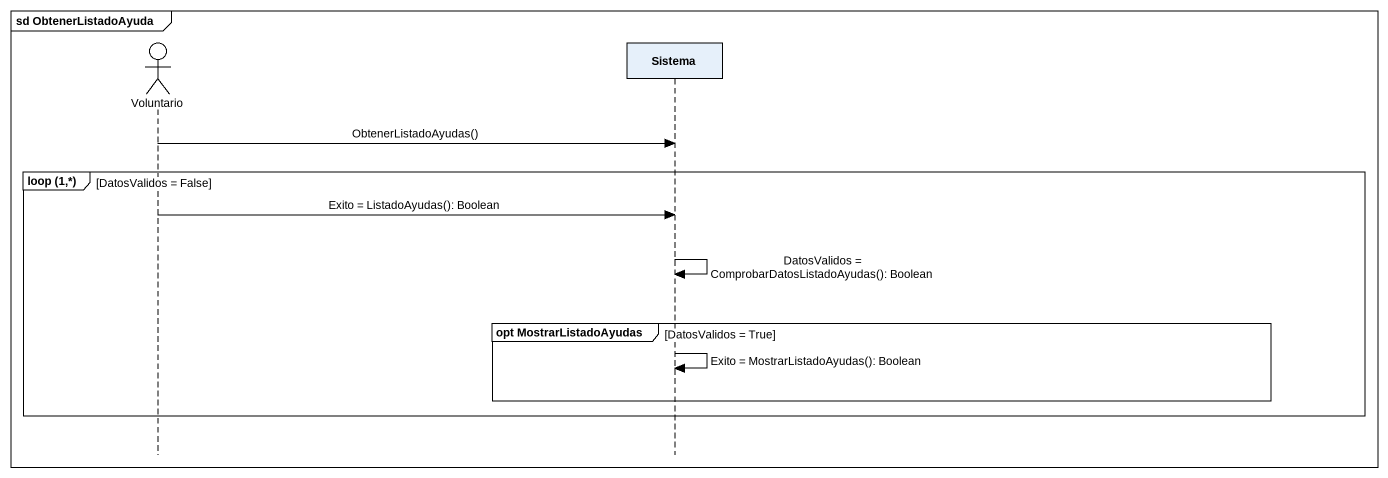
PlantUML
@startuml
mainframe sd ObtenerListadoAyuda
hide footbox
actor Voluntario
participant Sistema

Voluntario -> Sistema : ObtenerListadoAyudas()
group loop (1,*) [DatosValidos = False]
  Voluntario -> Sistema : Exito = ListadoAyudas(): Boolean
  Sistema -> Sistema : DatosValidos = ComprobarDatosListadoAyudas(): Boolean
  group opt MostrarListadoAyudas [DatosValidos = True]
    Sistema -> Sistema : Exito = MostrarListadoAyudas(): Boolean
  end
end
@enduml
